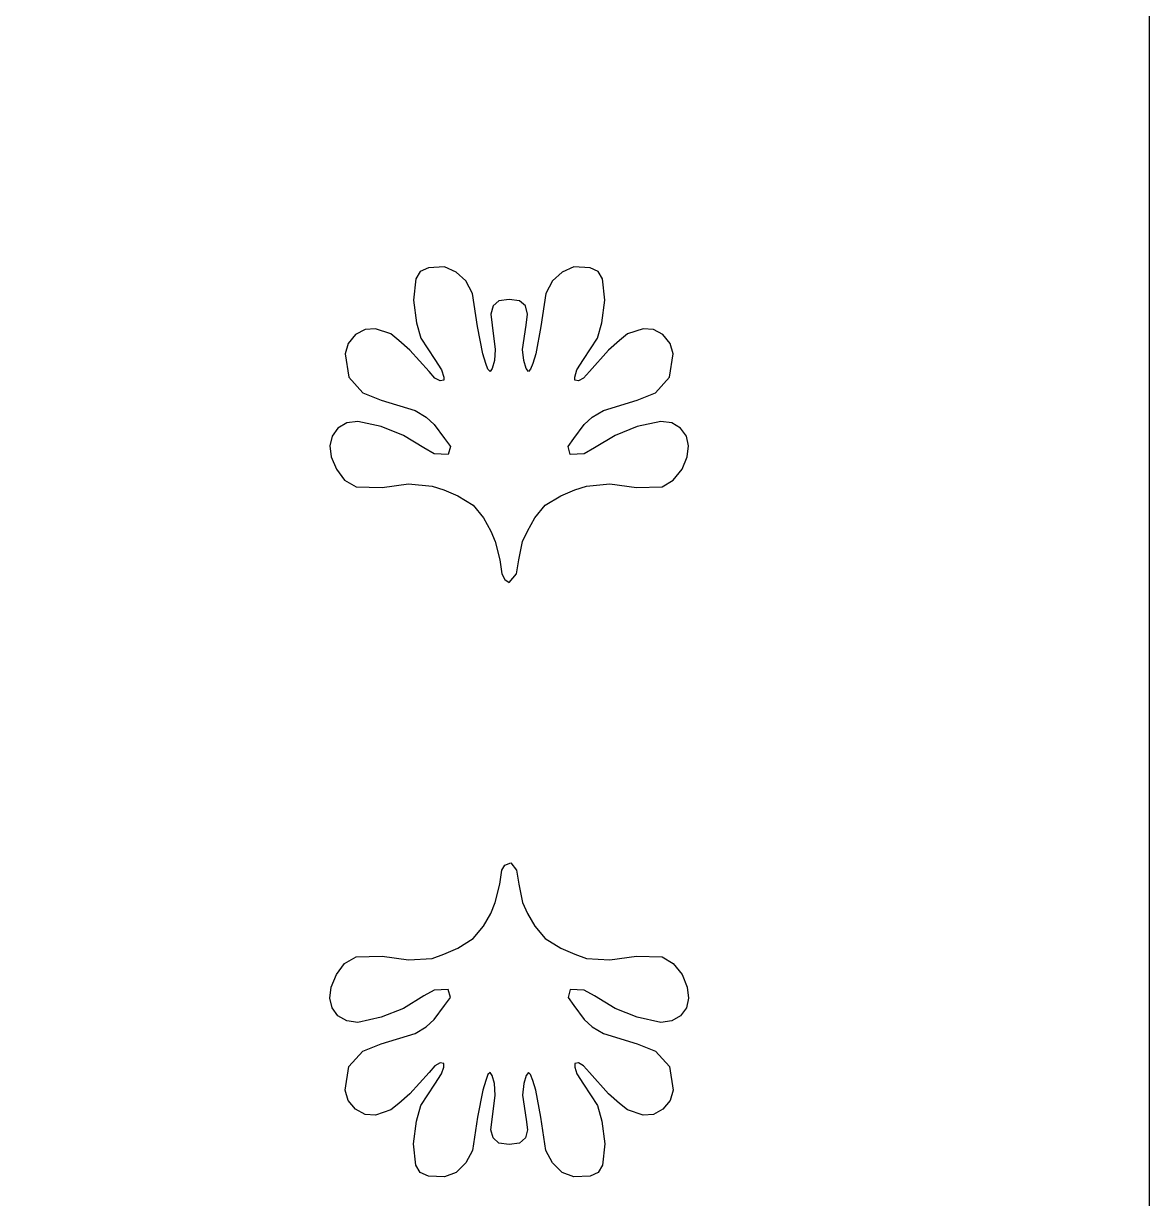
# Model space of a CAD drawing. Header units: centimetres. Extents: x -20.1 to -13.7, y -3.2 to 9.
# Drawn here: x -16.87 to -13.684, y -0.429 to 2.895 of the extents above; entities that cross this region are included whole.
import ezdxf

# ---------------------------------------------------------------- set-up
doc = ezdxf.new("R2010")
doc.units = ezdxf.units.CM
doc.header["$MEASUREMENT"] = 0
doc.layers.add('layer 1', color=7, linetype='Continuous')

msp = doc.modelspace()

# ---------------------------------------------------------------- linework, layer by layer
at = {"layer": 'layer 1', "color": 250}
for points, knots in [([(-20.05563, -3.2112), (-20.05563, -3.2112), (-20.05563, 9.00077), (-20.05563, 9.00077), (-20.05563, 9.00077), (-20.05563, 9.00077), (-13.68419, 9.00077), (-13.68419, 9.00077), (-13.68419, 9.00077), (-13.68419, 9.00077), (-13.68419, -3.2112), (-13.68419, -3.2112), (-13.68419, -3.2112), (-13.68419, -3.2112), (-20.05563, -3.2112), (-20.05563, -3.2112)], [0, 0, 0, 0, 0.2, 0.2, 0.2, 0.2, 0.4, 0.4, 0.4, 0.4, 0.6, 0.6, 0.6, 0.6, 1, 1, 1, 1]), ([(-15.24601, 2.00426), (-15.24601, 2.00426), (-15.28555, 1.94391), (-15.28555, 1.94391), (-15.28555, 1.94391), (-15.28555, 1.94391), (-15.30426, 1.91479), (-15.30426, 1.91479), (-15.30426, 1.91479), (-15.30426, 1.91479), (-15.3105, 1.89399), (-15.3105, 1.89399), (-15.3105, 1.89399), (-15.3105, 1.89399), (-15.3105, 1.88566), (-15.3105, 1.88566), (-15.3105, 1.88566), (-15.3105, 1.88566), (-15.30011, 1.88357), (-15.30011, 1.88357), (-15.30011, 1.88357), (-15.30011, 1.88357), (-15.28555, 1.89189), (-15.28555, 1.89189), (-15.28555, 1.89189), (-15.28555, 1.89189), (-15.26889, 1.91061), (-15.26889, 1.91061), (-15.26889, 1.91061), (-15.26889, 1.91061), (-15.21482, 1.97096), (-15.21482, 1.97096), (-15.21482, 1.97096), (-15.21482, 1.97096), (-15.1836, 1.99799), (-15.1836, 1.99799), (-15.1836, 1.99799), (-15.1836, 1.99799), (-15.16071, 2.01674), (-15.16071, 2.01674), (-15.16071, 2.01674), (-15.16071, 2.01674), (-15.11705, 2.0313), (-15.11705, 2.0313), (-15.11705, 2.0313), (-15.11705, 2.0313), (-15.08792, 2.02921), (-15.08792, 2.02921), (-15.08792, 2.02921), (-15.08792, 2.02921), (-15.06085, 2.01464), (-15.06085, 2.01464), (-15.06085, 2.01464), (-15.06085, 2.01464), (-15.04005, 1.9897), (-15.04005, 1.9897), (-15.04005, 1.9897), (-15.04005, 1.9897), (-15.03172, 1.96054), (-15.03172, 1.96054), (-15.03172, 1.96054), (-15.03172, 1.96054), (-15.04214, 1.89399), (-15.04214, 1.89399), (-15.04214, 1.89399), (-15.04214, 1.89399), (-15.08165, 1.85029), (-15.08165, 1.85029), (-15.08165, 1.85029), (-15.08165, 1.85029), (-15.13367, 1.82946), (-15.13367, 1.82946), (-15.13367, 1.82946), (-15.13367, 1.82946), (-15.22938, 1.80033), (-15.22938, 1.80033), (-15.22938, 1.80033), (-15.22938, 1.80033), (-15.26057, 1.78162), (-15.26057, 1.78162), (-15.26057, 1.78162), (-15.26057, 1.78162), (-15.28346, 1.76082), (-15.28346, 1.76082), (-15.28346, 1.76082), (-15.28346, 1.76082), (-15.31259, 1.72127), (-15.31259, 1.72127), (-15.31259, 1.72127), (-15.31259, 1.72127), (-15.32924, 1.69838), (-15.32924, 1.69838), (-15.32924, 1.69838), (-15.32924, 1.69838), (-15.32301, 1.67549), (-15.32301, 1.67549), (-15.32301, 1.67549), (-15.32301, 1.67549), (-15.28346, 1.67758), (-15.28346, 1.67758), (-15.28346, 1.67758), (-15.28346, 1.67758), (-15.25433, 1.69424), (-15.25433, 1.69424), (-15.25433, 1.69424), (-15.25433, 1.69424), (-15.19607, 1.7296), (-15.19607, 1.7296), (-15.19607, 1.7296), (-15.19607, 1.7296), (-15.13367, 1.75458), (-15.13367, 1.75458), (-15.13367, 1.75458), (-15.13367, 1.75458), (-15.06711, 1.76914), (-15.06711, 1.76914), (-15.06711, 1.76914), (-15.06711, 1.76914), (-15.0359, 1.76497), (-15.0359, 1.76497), (-15.0359, 1.76497), (-15.0359, 1.76497), (-15.01092, 1.7504), (-15.01092, 1.7504), (-15.01092, 1.7504), (-15.01092, 1.7504), (-14.9943, 1.72751), (-14.9943, 1.72751), (-14.9943, 1.72751), (-14.9943, 1.72751), (-14.98806, 1.70047), (-14.98806, 1.70047), (-14.98806, 1.70047), (-14.98806, 1.70047), (-14.99221, 1.66925), (-14.99221, 1.66925), (-14.99221, 1.66925), (-14.99221, 1.66925), (-15.00677, 1.63389), (-15.00677, 1.63389), (-15.00677, 1.63389), (-15.00677, 1.63389), (-15.03172, 1.60267), (-15.03172, 1.60267), (-15.03172, 1.60267), (-15.03172, 1.60267), (-15.06294, 1.58396), (-15.06294, 1.58396), (-15.06294, 1.58396), (-15.06294, 1.58396), (-15.13576, 1.58187), (-15.13576, 1.58187), (-15.13576, 1.58187), (-15.13576, 1.58187), (-15.21064, 1.59228), (-15.21064, 1.59228), (-15.21064, 1.59228), (-15.21064, 1.59228), (-15.27722, 1.58602), (-15.27722, 1.58602), (-15.27722, 1.58602), (-15.27722, 1.58602), (-15.3105, 1.57563), (-15.3105, 1.57563), (-15.3105, 1.57563), (-15.3105, 1.57563), (-15.35004, 1.55897), (-15.35004, 1.55897), (-15.35004, 1.55897), (-15.35004, 1.55897), (-15.39374, 1.53194), (-15.39374, 1.53194), (-15.39374, 1.53194), (-15.39374, 1.53194), (-15.42287, 1.49657), (-15.42287, 1.49657), (-15.42287, 1.49657), (-15.42287, 1.49657), (-15.44367, 1.45911), (-15.44367, 1.45911), (-15.44367, 1.45911), (-15.44367, 1.45911), (-15.45823, 1.42999), (-15.45823, 1.42999), (-15.45823, 1.42999), (-15.45823, 1.42999), (-15.46862, 1.37797), (-15.46862, 1.37797), (-15.46862, 1.37797), (-15.46862, 1.37797), (-15.47485, 1.33842), (-15.47485, 1.33842), (-15.47485, 1.33842), (-15.47485, 1.33842), (-15.49566, 1.31347), (-15.49566, 1.31347), (-15.49566, 1.31347), (-15.49566, 1.31347), (-15.50816, 1.32177), (-15.50816, 1.32177), (-15.50816, 1.32177), (-15.50816, 1.32177), (-15.51646, 1.33842), (-15.51646, 1.33842), (-15.51646, 1.33842), (-15.51646, 1.33842), (-15.5227, 1.37797), (-15.5227, 1.37797), (-15.5227, 1.37797), (-15.5227, 1.37797), (-15.5352, 1.42999), (-15.5352, 1.42999), (-15.5352, 1.42999), (-15.5352, 1.42999), (-15.54768, 1.45911), (-15.54768, 1.45911), (-15.54768, 1.45911), (-15.54768, 1.45911), (-15.56848, 1.49657), (-15.56848, 1.49657), (-15.56848, 1.49657), (-15.56848, 1.49657), (-15.5976, 1.53194), (-15.5976, 1.53194), (-15.5976, 1.53194), (-15.5976, 1.53194), (-15.6413, 1.55897), (-15.6413, 1.55897), (-15.6413, 1.55897), (-15.6413, 1.55897), (-15.68081, 1.57563), (-15.68081, 1.57563), (-15.68081, 1.57563), (-15.68081, 1.57563), (-15.71412, 1.58602), (-15.71412, 1.58602), (-15.71412, 1.58602), (-15.71412, 1.58602), (-15.78068, 1.59228), (-15.78068, 1.59228), (-15.78068, 1.59228), (-15.78068, 1.59228), (-15.85559, 1.58187), (-15.85559, 1.58187), (-15.85559, 1.58187), (-15.85559, 1.58187), (-15.92837, 1.58396), (-15.92837, 1.58396), (-15.92837, 1.58396), (-15.92837, 1.58396), (-15.96168, 1.60267), (-15.96168, 1.60267), (-15.96168, 1.60267), (-15.96168, 1.60267), (-15.98457, 1.63389), (-15.98457, 1.63389), (-15.98457, 1.63389), (-15.98457, 1.63389), (-15.99911, 1.66925), (-15.99911, 1.66925), (-15.99911, 1.66925), (-15.99911, 1.66925), (-16.00329, 1.70047), (-16.00329, 1.70047), (-16.00329, 1.70047), (-16.00329, 1.70047), (-15.99705, 1.72751), (-15.99705, 1.72751), (-15.99705, 1.72751), (-15.99705, 1.72751), (-15.9804, 1.7504), (-15.9804, 1.7504), (-15.9804, 1.7504), (-15.9804, 1.7504), (-15.95545, 1.76497), (-15.95545, 1.76497), (-15.95545, 1.76497), (-15.95545, 1.76497), (-15.92423, 1.76914), (-15.92423, 1.76914), (-15.92423, 1.76914), (-15.92423, 1.76914), (-15.85765, 1.75458), (-15.85765, 1.75458), (-15.85765, 1.75458), (-15.85765, 1.75458), (-15.79524, 1.7296), (-15.79524, 1.7296), (-15.79524, 1.7296), (-15.79524, 1.7296), (-15.73698, 1.69424), (-15.73698, 1.69424), (-15.73698, 1.69424), (-15.73698, 1.69424), (-15.70785, 1.67758), (-15.70785, 1.67758), (-15.70785, 1.67758), (-15.70785, 1.67758), (-15.66834, 1.67549), (-15.66834, 1.67549), (-15.66834, 1.67549), (-15.66834, 1.67549), (-15.6621, 1.69838), (-15.6621, 1.69838), (-15.6621, 1.69838), (-15.6621, 1.69838), (-15.67876, 1.72127), (-15.67876, 1.72127), (-15.67876, 1.72127), (-15.67876, 1.72127), (-15.70785, 1.76082), (-15.70785, 1.76082), (-15.70785, 1.76082), (-15.70785, 1.76082), (-15.73074, 1.78162), (-15.73074, 1.78162), (-15.73074, 1.78162), (-15.73074, 1.78162), (-15.76196, 1.80033), (-15.76196, 1.80033), (-15.76196, 1.80033), (-15.76196, 1.80033), (-15.85765, 1.82946), (-15.85765, 1.82946), (-15.85765, 1.82946), (-15.85765, 1.82946), (-15.90967, 1.85029), (-15.90967, 1.85029), (-15.90967, 1.85029), (-15.90967, 1.85029), (-15.94921, 1.89399), (-15.94921, 1.89399), (-15.94921, 1.89399), (-15.94921, 1.89399), (-15.95959, 1.96054), (-15.95959, 1.96054), (-15.95959, 1.96054), (-15.95959, 1.96054), (-15.95127, 1.9897), (-15.95127, 1.9897), (-15.95127, 1.9897), (-15.95127, 1.9897), (-15.93046, 2.01464), (-15.93046, 2.01464), (-15.93046, 2.01464), (-15.93046, 2.01464), (-15.90343, 2.02921), (-15.90343, 2.02921), (-15.90343, 2.02921), (-15.90343, 2.02921), (-15.8743, 2.0313), (-15.8743, 2.0313), (-15.8743, 2.0313), (-15.8743, 2.0313), (-15.8306, 2.01674), (-15.8306, 2.01674), (-15.8306, 2.01674), (-15.8306, 2.01674), (-15.80771, 1.99799), (-15.80771, 1.99799), (-15.80771, 1.99799), (-15.80771, 1.99799), (-15.77653, 1.97096), (-15.77653, 1.97096), (-15.77653, 1.97096), (-15.77653, 1.97096), (-15.72242, 1.91061), (-15.72242, 1.91061), (-15.72242, 1.91061), (-15.72242, 1.91061), (-15.70579, 1.89189), (-15.70579, 1.89189), (-15.70579, 1.89189), (-15.70579, 1.89189), (-15.69123, 1.88357), (-15.69123, 1.88357), (-15.69123, 1.88357), (-15.69123, 1.88357), (-15.68081, 1.88566), (-15.68081, 1.88566), (-15.68081, 1.88566), (-15.68081, 1.88566), (-15.68081, 1.89399), (-15.68081, 1.89399), (-15.68081, 1.89399), (-15.68081, 1.89399), (-15.68705, 1.91479), (-15.68705, 1.91479), (-15.68705, 1.91479), (-15.68705, 1.91479), (-15.70579, 1.94391), (-15.70579, 1.94391), (-15.70579, 1.94391), (-15.70579, 1.94391), (-15.74531, 2.00426), (-15.74531, 2.00426), (-15.74531, 2.00426), (-15.74531, 2.00426), (-15.75778, 2.04796), (-15.75778, 2.04796), (-15.75778, 2.04796), (-15.75778, 2.04796), (-15.76611, 2.11245), (-15.76611, 2.11245), (-15.76611, 2.11245), (-15.76611, 2.11245), (-15.75987, 2.1728), (-15.75987, 2.1728), (-15.75987, 2.1728), (-15.75987, 2.1728), (-15.7474, 2.1936), (-15.7474, 2.1936), (-15.7474, 2.1936), (-15.7474, 2.1936), (-15.72451, 2.20398), (-15.72451, 2.20398), (-15.72451, 2.20398), (-15.72451, 2.20398), (-15.67876, 2.20607), (-15.67876, 2.20607), (-15.67876, 2.20607), (-15.67876, 2.20607), (-15.64545, 2.1915), (-15.64545, 2.1915), (-15.64545, 2.1915), (-15.64545, 2.1915), (-15.61841, 2.16653), (-15.61841, 2.16653), (-15.61841, 2.16653), (-15.61841, 2.16653), (-15.5997, 2.13116), (-15.5997, 2.13116), (-15.5997, 2.13116), (-15.5997, 2.13116), (-15.58513, 2.03754), (-15.58513, 2.03754), (-15.58513, 2.03754), (-15.58513, 2.03754), (-15.57057, 1.96054), (-15.57057, 1.96054), (-15.57057, 1.96054), (-15.57057, 1.96054), (-15.56224, 1.9335), (-15.56224, 1.9335), (-15.56224, 1.9335), (-15.56224, 1.9335), (-15.55601, 1.91685), (-15.55601, 1.91685), (-15.55601, 1.91685), (-15.55601, 1.91685), (-15.54977, 1.91061), (-15.54977, 1.91061), (-15.54977, 1.91061), (-15.54977, 1.91061), (-15.54353, 1.91894), (-15.54353, 1.91894), (-15.54353, 1.91894), (-15.54353, 1.91894), (-15.53726, 1.94183), (-15.53726, 1.94183), (-15.53726, 1.94183), (-15.53726, 1.94183), (-15.5352, 1.97305), (-15.5352, 1.97305), (-15.5352, 1.97305), (-15.5352, 1.97305), (-15.54353, 2.04169), (-15.54353, 2.04169), (-15.54353, 2.04169), (-15.54353, 2.04169), (-15.54768, 2.07291), (-15.54768, 2.07291), (-15.54768, 2.07291), (-15.54768, 2.07291), (-15.54144, 2.0958), (-15.54144, 2.0958), (-15.54144, 2.0958), (-15.54144, 2.0958), (-15.52479, 2.11036), (-15.52479, 2.11036), (-15.52479, 2.11036), (-15.52479, 2.11036), (-15.49566, 2.11454), (-15.49566, 2.11454), (-15.49566, 2.11454), (-15.49566, 2.11454), (-15.46653, 2.11036), (-15.46653, 2.11036), (-15.46653, 2.11036), (-15.46653, 2.11036), (-15.44991, 2.0958), (-15.44991, 2.0958), (-15.44991, 2.0958), (-15.44991, 2.0958), (-15.44367, 2.07291), (-15.44367, 2.07291), (-15.44367, 2.07291), (-15.44367, 2.07291), (-15.44782, 2.04169), (-15.44782, 2.04169), (-15.44782, 2.04169), (-15.44782, 2.04169), (-15.45823, 1.97305), (-15.45823, 1.97305), (-15.45823, 1.97305), (-15.45823, 1.97305), (-15.45405, 1.94183), (-15.45405, 1.94183), (-15.45405, 1.94183), (-15.45405, 1.94183), (-15.44782, 1.91894), (-15.44782, 1.91894), (-15.44782, 1.91894), (-15.44782, 1.91894), (-15.44158, 1.91061), (-15.44158, 1.91061), (-15.44158, 1.91061), (-15.44158, 1.91061), (-15.43534, 1.91685), (-15.43534, 1.91685), (-15.43534, 1.91685), (-15.43534, 1.91685), (-15.4291, 1.9335), (-15.4291, 1.9335), (-15.4291, 1.9335), (-15.4291, 1.9335), (-15.42077, 1.96054), (-15.42077, 1.96054), (-15.42077, 1.96054), (-15.42077, 1.96054), (-15.40621, 2.03754), (-15.40621, 2.03754), (-15.40621, 2.03754), (-15.40621, 2.03754), (-15.39165, 2.13116), (-15.39165, 2.13116), (-15.39165, 2.13116), (-15.39165, 2.13116), (-15.37294, 2.16653), (-15.37294, 2.16653), (-15.37294, 2.16653), (-15.37294, 2.16653), (-15.34587, 2.1915), (-15.34587, 2.1915), (-15.34587, 2.1915), (-15.34587, 2.1915), (-15.31259, 2.20607), (-15.31259, 2.20607), (-15.31259, 2.20607), (-15.31259, 2.20607), (-15.2668, 2.20398), (-15.2668, 2.20398), (-15.2668, 2.20398), (-15.2668, 2.20398), (-15.24394, 2.1936), (-15.24394, 2.1936), (-15.24394, 2.1936), (-15.24394, 2.1936), (-15.23144, 2.1728), (-15.23144, 2.1728), (-15.23144, 2.1728), (-15.23144, 2.1728), (-15.22521, 2.11245), (-15.22521, 2.11245), (-15.22521, 2.11245), (-15.22521, 2.11245), (-15.23353, 2.04796), (-15.23353, 2.04796), (-15.23353, 2.04796), (-15.23353, 2.04796), (-15.24601, 2.00426), (-15.24601, 2.00426)], [0, 0, 0, 0, 0.0069444, 0.0069444, 0.0069444, 0.0069444, 0.0138889, 0.0138889, 0.0138889, 0.0138889, 0.0208333, 0.0208333, 0.0208333, 0.0208333, 0.0277778, 0.0277778, 0.0277778, 0.0277778, 0.0347222, 0.0347222, 0.0347222, 0.0347222, 0.0416667, 0.0416667, 0.0416667, 0.0416667, 0.0486111, 0.0486111, 0.0486111, 0.0486111, 0.0555556, 0.0555556, 0.0555556, 0.0555556, 0.0625, 0.0625, 0.0625, 0.0625, 0.0694444, 0.0694444, 0.0694444, 0.0694444, 0.0763889, 0.0763889, 0.0763889, 0.0763889, 0.0833333, 0.0833333, 0.0833333, 0.0833333, 0.0902778, 0.0902778, 0.0902778, 0.0902778, 0.0972222, 0.0972222, 0.0972222, 0.0972222, 0.1041667, 0.1041667, 0.1041667, 0.1041667, 0.1111111, 0.1111111, 0.1111111, 0.1111111, 0.1180556, 0.1180556, 0.1180556, 0.1180556, 0.125, 0.125, 0.125, 0.125, 0.1319444, 0.1319444, 0.1319444, 0.1319444, 0.1388889, 0.1388889, 0.1388889, 0.1388889, 0.1458333, 0.1458333, 0.1458333, 0.1458333, 0.1527778, 0.1527778, 0.1527778, 0.1527778, 0.1597222, 0.1597222, 0.1597222, 0.1597222, 0.1666667, 0.1666667, 0.1666667, 0.1666667, 0.1736111, 0.1736111, 0.1736111, 0.1736111, 0.1805556, 0.1805556, 0.1805556, 0.1805556, 0.1875, 0.1875, 0.1875, 0.1875, 0.1944444, 0.1944444, 0.1944444, 0.1944444, 0.2013889, 0.2013889, 0.2013889, 0.2013889, 0.2083333, 0.2083333, 0.2083333, 0.2083333, 0.2152778, 0.2152778, 0.2152778, 0.2152778, 0.2222222, 0.2222222, 0.2222222, 0.2222222, 0.2291667, 0.2291667, 0.2291667, 0.2291667, 0.2361111, 0.2361111, 0.2361111, 0.2361111, 0.2430556, 0.2430556, 0.2430556, 0.2430556, 0.25, 0.25, 0.25, 0.25, 0.2569444, 0.2569444, 0.2569444, 0.2569444, 0.2638889, 0.2638889, 0.2638889, 0.2638889, 0.2708333, 0.2708333, 0.2708333, 0.2708333, 0.2777778, 0.2777778, 0.2777778, 0.2777778, 0.2847222, 0.2847222, 0.2847222, 0.2847222, 0.2916667, 0.2916667, 0.2916667, 0.2916667, 0.2986111, 0.2986111, 0.2986111, 0.2986111, 0.3055556, 0.3055556, 0.3055556, 0.3055556, 0.3125, 0.3125, 0.3125, 0.3125, 0.3194444, 0.3194444, 0.3194444, 0.3194444, 0.3263889, 0.3263889, 0.3263889, 0.3263889, 0.3333333, 0.3333333, 0.3333333, 0.3333333, 0.3402778, 0.3402778, 0.3402778, 0.3402778, 0.3472222, 0.3472222, 0.3472222, 0.3472222, 0.3541667, 0.3541667, 0.3541667, 0.3541667, 0.3611111, 0.3611111, 0.3611111, 0.3611111, 0.3680556, 0.3680556, 0.3680556, 0.3680556, 0.375, 0.375, 0.375, 0.375, 0.3819444, 0.3819444, 0.3819444, 0.3819444, 0.3888889, 0.3888889, 0.3888889, 0.3888889, 0.3958333, 0.3958333, 0.3958333, 0.3958333, 0.4027778, 0.4027778, 0.4027778, 0.4027778, 0.4097222, 0.4097222, 0.4097222, 0.4097222, 0.4166667, 0.4166667, 0.4166667, 0.4166667, 0.4236111, 0.4236111, 0.4236111, 0.4236111, 0.4305556, 0.4305556, 0.4305556, 0.4305556, 0.4375, 0.4375, 0.4375, 0.4375, 0.4444444, 0.4444444, 0.4444444, 0.4444444, 0.4513889, 0.4513889, 0.4513889, 0.4513889, 0.4583333, 0.4583333, 0.4583333, 0.4583333, 0.4652778, 0.4652778, 0.4652778, 0.4652778, 0.4722222, 0.4722222, 0.4722222, 0.4722222, 0.4791667, 0.4791667, 0.4791667, 0.4791667, 0.4861111, 0.4861111, 0.4861111, 0.4861111, 0.4930556, 0.4930556, 0.4930556, 0.4930556, 0.5, 0.5, 0.5, 0.5, 0.5069444, 0.5069444, 0.5069444, 0.5069444, 0.5138889, 0.5138889, 0.5138889, 0.5138889, 0.5208333, 0.5208333, 0.5208333, 0.5208333, 0.5277778, 0.5277778, 0.5277778, 0.5277778, 0.5347222, 0.5347222, 0.5347222, 0.5347222, 0.5416667, 0.5416667, 0.5416667, 0.5416667, 0.5486111, 0.5486111, 0.5486111, 0.5486111, 0.5555556, 0.5555556, 0.5555556, 0.5555556, 0.5625, 0.5625, 0.5625, 0.5625, 0.5694444, 0.5694444, 0.5694444, 0.5694444, 0.5763889, 0.5763889, 0.5763889, 0.5763889, 0.5833333, 0.5833333, 0.5833333, 0.5833333, 0.5902778, 0.5902778, 0.5902778, 0.5902778, 0.5972222, 0.5972222, 0.5972222, 0.5972222, 0.6041667, 0.6041667, 0.6041667, 0.6041667, 0.6111111, 0.6111111, 0.6111111, 0.6111111, 0.6180556, 0.6180556, 0.6180556, 0.6180556, 0.625, 0.625, 0.625, 0.625, 0.6319444, 0.6319444, 0.6319444, 0.6319444, 0.6388889, 0.6388889, 0.6388889, 0.6388889, 0.6458333, 0.6458333, 0.6458333, 0.6458333, 0.6527778, 0.6527778, 0.6527778, 0.6527778, 0.6597222, 0.6597222, 0.6597222, 0.6597222, 0.6666667, 0.6666667, 0.6666667, 0.6666667, 0.6736111, 0.6736111, 0.6736111, 0.6736111, 0.6805556, 0.6805556, 0.6805556, 0.6805556, 0.6875, 0.6875, 0.6875, 0.6875, 0.6944444, 0.6944444, 0.6944444, 0.6944444, 0.7013889, 0.7013889, 0.7013889, 0.7013889, 0.7083333, 0.7083333, 0.7083333, 0.7083333, 0.7152778, 0.7152778, 0.7152778, 0.7152778, 0.7222222, 0.7222222, 0.7222222, 0.7222222, 0.7291667, 0.7291667, 0.7291667, 0.7291667, 0.7361111, 0.7361111, 0.7361111, 0.7361111, 0.7430556, 0.7430556, 0.7430556, 0.7430556, 0.75, 0.75, 0.75, 0.75, 0.7569444, 0.7569444, 0.7569444, 0.7569444, 0.7638889, 0.7638889, 0.7638889, 0.7638889, 0.7708333, 0.7708333, 0.7708333, 0.7708333, 0.7777778, 0.7777778, 0.7777778, 0.7777778, 0.7847222, 0.7847222, 0.7847222, 0.7847222, 0.7916667, 0.7916667, 0.7916667, 0.7916667, 0.7986111, 0.7986111, 0.7986111, 0.7986111, 0.8055556, 0.8055556, 0.8055556, 0.8055556, 0.8125, 0.8125, 0.8125, 0.8125, 0.8194444, 0.8194444, 0.8194444, 0.8194444, 0.8263889, 0.8263889, 0.8263889, 0.8263889, 0.8333333, 0.8333333, 0.8333333, 0.8333333, 0.8402778, 0.8402778, 0.8402778, 0.8402778, 0.8472222, 0.8472222, 0.8472222, 0.8472222, 0.8541667, 0.8541667, 0.8541667, 0.8541667, 0.8611111, 0.8611111, 0.8611111, 0.8611111, 0.8680556, 0.8680556, 0.8680556, 0.8680556, 0.875, 0.875, 0.875, 0.875, 0.8819444, 0.8819444, 0.8819444, 0.8819444, 0.8888889, 0.8888889, 0.8888889, 0.8888889, 0.8958333, 0.8958333, 0.8958333, 0.8958333, 0.9027778, 0.9027778, 0.9027778, 0.9027778, 0.9097222, 0.9097222, 0.9097222, 0.9097222, 0.9166667, 0.9166667, 0.9166667, 0.9166667, 0.9236111, 0.9236111, 0.9236111, 0.9236111, 0.9305556, 0.9305556, 0.9305556, 0.9305556, 0.9375, 0.9375, 0.9375, 0.9375, 0.9444444, 0.9444444, 0.9444444, 0.9444444, 0.9513889, 0.9513889, 0.9513889, 0.9513889, 0.9583333, 0.9583333, 0.9583333, 0.9583333, 0.9652778, 0.9652778, 0.9652778, 0.9652778, 0.9722222, 0.9722222, 0.9722222, 0.9722222, 0.9791667, 0.9791667, 0.9791667, 0.9791667, 0.9861111, 0.9861111, 0.9861111, 0.9861111, 1, 1, 1, 1]), ([(-15.35004, 0.27934), (-15.35004, 0.27934), (-15.39374, 0.30642), (-15.39374, 0.30642), (-15.39374, 0.30642), (-15.39374, 0.30642), (-15.42287, 0.34178), (-15.42287, 0.34178), (-15.42287, 0.34178), (-15.42287, 0.34178), (-15.44367, 0.37715), (-15.44367, 0.37715), (-15.44367, 0.37715), (-15.44367, 0.37715), (-15.45823, 0.40837), (-15.45823, 0.40837), (-15.45823, 0.40837), (-15.45823, 0.40837), (-15.46862, 0.46039), (-15.46862, 0.46039), (-15.46862, 0.46039), (-15.46862, 0.46039), (-15.47485, 0.4999), (-15.47485, 0.4999), (-15.47485, 0.4999), (-15.47485, 0.4999), (-15.49151, 0.5207), (-15.49151, 0.5207), (-15.49151, 0.5207), (-15.49151, 0.5207), (-15.50816, 0.51447), (-15.50816, 0.51447), (-15.50816, 0.51447), (-15.50816, 0.51447), (-15.51646, 0.4999), (-15.51646, 0.4999), (-15.51646, 0.4999), (-15.51646, 0.4999), (-15.5227, 0.46039), (-15.5227, 0.46039), (-15.5227, 0.46039), (-15.5227, 0.46039), (-15.5352, 0.40837), (-15.5352, 0.40837), (-15.5352, 0.40837), (-15.5352, 0.40837), (-15.54768, 0.37715), (-15.54768, 0.37715), (-15.54768, 0.37715), (-15.54768, 0.37715), (-15.56848, 0.34178), (-15.56848, 0.34178), (-15.56848, 0.34178), (-15.56848, 0.34178), (-15.5976, 0.30642), (-15.5976, 0.30642), (-15.5976, 0.30642), (-15.5976, 0.30642), (-15.6413, 0.27934), (-15.6413, 0.27934), (-15.6413, 0.27934), (-15.6413, 0.27934), (-15.68081, 0.26272), (-15.68081, 0.26272), (-15.68081, 0.26272), (-15.68081, 0.26272), (-15.71412, 0.25022), (-15.71412, 0.25022), (-15.71412, 0.25022), (-15.71412, 0.25022), (-15.78068, 0.24607), (-15.78068, 0.24607), (-15.78068, 0.24607), (-15.78068, 0.24607), (-15.85559, 0.25646), (-15.85559, 0.25646), (-15.85559, 0.25646), (-15.85559, 0.25646), (-15.92837, 0.2544), (-15.92837, 0.2544), (-15.92837, 0.2544), (-15.92837, 0.2544), (-15.96168, 0.23566), (-15.96168, 0.23566), (-15.96168, 0.23566), (-15.96168, 0.23566), (-15.98457, 0.20447), (-15.98457, 0.20447), (-15.98457, 0.20447), (-15.98457, 0.20447), (-15.99911, 0.16907), (-15.99911, 0.16907), (-15.99911, 0.16907), (-15.99911, 0.16907), (-16.00329, 0.13789), (-16.00329, 0.13789), (-16.00329, 0.13789), (-16.00329, 0.13789), (-15.99705, 0.11081), (-15.99705, 0.11081), (-15.99705, 0.11081), (-15.99705, 0.11081), (-15.9804, 0.08792), (-15.9804, 0.08792), (-15.9804, 0.08792), (-15.9804, 0.08792), (-15.95545, 0.07336), (-15.95545, 0.07336), (-15.95545, 0.07336), (-15.95545, 0.07336), (-15.92423, 0.06921), (-15.92423, 0.06921), (-15.92423, 0.06921), (-15.92423, 0.06921), (-15.85765, 0.08378), (-15.85765, 0.08378), (-15.85765, 0.08378), (-15.85765, 0.08378), (-15.79524, 0.10875), (-15.79524, 0.10875), (-15.79524, 0.10875), (-15.79524, 0.10875), (-15.73698, 0.14412), (-15.73698, 0.14412), (-15.73698, 0.14412), (-15.73698, 0.14412), (-15.70785, 0.16074), (-15.70785, 0.16074), (-15.70785, 0.16074), (-15.70785, 0.16074), (-15.66834, 0.16283), (-15.66834, 0.16283), (-15.66834, 0.16283), (-15.66834, 0.16283), (-15.6621, 0.13994), (-15.6621, 0.13994), (-15.6621, 0.13994), (-15.6621, 0.13994), (-15.67876, 0.11705), (-15.67876, 0.11705), (-15.67876, 0.11705), (-15.67876, 0.11705), (-15.70785, 0.07754), (-15.70785, 0.07754), (-15.70785, 0.07754), (-15.70785, 0.07754), (-15.73074, 0.05673), (-15.73074, 0.05673), (-15.73074, 0.05673), (-15.73074, 0.05673), (-15.76196, 0.03799), (-15.76196, 0.03799), (-15.76196, 0.03799), (-15.76196, 0.03799), (-15.85765, 0.00886), (-15.85765, 0.00886), (-15.85765, 0.00886), (-15.85765, 0.00886), (-15.90967, -0.01194), (-15.90967, -0.01194), (-15.90967, -0.01194), (-15.90967, -0.01194), (-15.94921, -0.05563), (-15.94921, -0.05563), (-15.94921, -0.05563), (-15.94921, -0.05563), (-15.95959, -0.12222), (-15.95959, -0.12222), (-15.95959, -0.12222), (-15.95959, -0.12222), (-15.95127, -0.15134), (-15.95127, -0.15134), (-15.95127, -0.15134), (-15.95127, -0.15134), (-15.93046, -0.17633), (-15.93046, -0.17633), (-15.93046, -0.17633), (-15.93046, -0.17633), (-15.90343, -0.19089), (-15.90343, -0.19089), (-15.90343, -0.19089), (-15.90343, -0.19089), (-15.8743, -0.19295), (-15.8743, -0.19295), (-15.8743, -0.19295), (-15.8743, -0.19295), (-15.8306, -0.17838), (-15.8306, -0.17838), (-15.8306, -0.17838), (-15.8306, -0.17838), (-15.80771, -0.15967), (-15.80771, -0.15967), (-15.80771, -0.15967), (-15.80771, -0.15967), (-15.77653, -0.13263), (-15.77653, -0.13263), (-15.77653, -0.13263), (-15.77653, -0.13263), (-15.72242, -0.07228), (-15.72242, -0.07228), (-15.72242, -0.07228), (-15.72242, -0.07228), (-15.70579, -0.05354), (-15.70579, -0.05354), (-15.70579, -0.05354), (-15.70579, -0.05354), (-15.69123, -0.04522), (-15.69123, -0.04522), (-15.69123, -0.04522), (-15.69123, -0.04522), (-15.68081, -0.0473), (-15.68081, -0.0473), (-15.68081, -0.0473), (-15.68081, -0.0473), (-15.68081, -0.05772), (-15.68081, -0.05772), (-15.68081, -0.05772), (-15.68081, -0.05772), (-15.68705, -0.07643), (-15.68705, -0.07643), (-15.68705, -0.07643), (-15.68705, -0.07643), (-15.70579, -0.10556), (-15.70579, -0.10556), (-15.70579, -0.10556), (-15.70579, -0.10556), (-15.74531, -0.16591), (-15.74531, -0.16591), (-15.74531, -0.16591), (-15.74531, -0.16591), (-15.75778, -0.2096), (-15.75778, -0.2096), (-15.75778, -0.2096), (-15.75778, -0.2096), (-15.76611, -0.2741), (-15.76611, -0.2741), (-15.76611, -0.2741), (-15.76611, -0.2741), (-15.75987, -0.33444), (-15.75987, -0.33444), (-15.75987, -0.33444), (-15.75987, -0.33444), (-15.7474, -0.35524), (-15.7474, -0.35524), (-15.7474, -0.35524), (-15.7474, -0.35524), (-15.72451, -0.36566), (-15.72451, -0.36566), (-15.72451, -0.36566), (-15.72451, -0.36566), (-15.67876, -0.36775), (-15.67876, -0.36775), (-15.67876, -0.36775), (-15.67876, -0.36775), (-15.64545, -0.35524), (-15.64545, -0.35524), (-15.64545, -0.35524), (-15.64545, -0.35524), (-15.61841, -0.3282), (-15.61841, -0.3282), (-15.61841, -0.3282), (-15.61841, -0.3282), (-15.5997, -0.29284), (-15.5997, -0.29284), (-15.5997, -0.29284), (-15.5997, -0.29284), (-15.58513, -0.19922), (-15.58513, -0.19922), (-15.58513, -0.19922), (-15.58513, -0.19922), (-15.57057, -0.12222), (-15.57057, -0.12222), (-15.57057, -0.12222), (-15.57057, -0.12222), (-15.56224, -0.09517), (-15.56224, -0.09517), (-15.56224, -0.09517), (-15.56224, -0.09517), (-15.55601, -0.07852), (-15.55601, -0.07852), (-15.55601, -0.07852), (-15.55601, -0.07852), (-15.54977, -0.07228), (-15.54977, -0.07228), (-15.54977, -0.07228), (-15.54977, -0.07228), (-15.54353, -0.08061), (-15.54353, -0.08061), (-15.54353, -0.08061), (-15.54353, -0.08061), (-15.53726, -0.1035), (-15.53726, -0.1035), (-15.53726, -0.1035), (-15.53726, -0.1035), (-15.5352, -0.13678), (-15.5352, -0.13678), (-15.5352, -0.13678), (-15.5352, -0.13678), (-15.54353, -0.20545), (-15.54353, -0.20545), (-15.54353, -0.20545), (-15.54353, -0.20545), (-15.54768, -0.23458), (-15.54768, -0.23458), (-15.54768, -0.23458), (-15.54768, -0.23458), (-15.54144, -0.25747), (-15.54144, -0.25747), (-15.54144, -0.25747), (-15.54144, -0.25747), (-15.52479, -0.27203), (-15.52479, -0.27203), (-15.52479, -0.27203), (-15.52479, -0.27203), (-15.49566, -0.27619), (-15.49566, -0.27619), (-15.49566, -0.27619), (-15.49566, -0.27619), (-15.46653, -0.27203), (-15.46653, -0.27203), (-15.46653, -0.27203), (-15.46653, -0.27203), (-15.44991, -0.25747), (-15.44991, -0.25747), (-15.44991, -0.25747), (-15.44991, -0.25747), (-15.44367, -0.23458), (-15.44367, -0.23458), (-15.44367, -0.23458), (-15.44367, -0.23458), (-15.44782, -0.20545), (-15.44782, -0.20545), (-15.44782, -0.20545), (-15.44782, -0.20545), (-15.45823, -0.13678), (-15.45823, -0.13678), (-15.45823, -0.13678), (-15.45823, -0.13678), (-15.45405, -0.1035), (-15.45405, -0.1035), (-15.45405, -0.1035), (-15.45405, -0.1035), (-15.44782, -0.08061), (-15.44782, -0.08061), (-15.44782, -0.08061), (-15.44782, -0.08061), (-15.44158, -0.07228), (-15.44158, -0.07228), (-15.44158, -0.07228), (-15.44158, -0.07228), (-15.43534, -0.07852), (-15.43534, -0.07852), (-15.43534, -0.07852), (-15.43534, -0.07852), (-15.4291, -0.09517), (-15.4291, -0.09517), (-15.4291, -0.09517), (-15.4291, -0.09517), (-15.42077, -0.12222), (-15.42077, -0.12222), (-15.42077, -0.12222), (-15.42077, -0.12222), (-15.40621, -0.19922), (-15.40621, -0.19922), (-15.40621, -0.19922), (-15.40621, -0.19922), (-15.39165, -0.29284), (-15.39165, -0.29284), (-15.39165, -0.29284), (-15.39165, -0.29284), (-15.37294, -0.3282), (-15.37294, -0.3282), (-15.37294, -0.3282), (-15.37294, -0.3282), (-15.34587, -0.35524), (-15.34587, -0.35524), (-15.34587, -0.35524), (-15.34587, -0.35524), (-15.31259, -0.36775), (-15.31259, -0.36775), (-15.31259, -0.36775), (-15.31259, -0.36775), (-15.2668, -0.36566), (-15.2668, -0.36566), (-15.2668, -0.36566), (-15.2668, -0.36566), (-15.24394, -0.35524), (-15.24394, -0.35524), (-15.24394, -0.35524), (-15.24394, -0.35524), (-15.23144, -0.33444), (-15.23144, -0.33444), (-15.23144, -0.33444), (-15.23144, -0.33444), (-15.22521, -0.2741), (-15.22521, -0.2741), (-15.22521, -0.2741), (-15.22521, -0.2741), (-15.23353, -0.2096), (-15.23353, -0.2096), (-15.23353, -0.2096), (-15.23353, -0.2096), (-15.24601, -0.16591), (-15.24601, -0.16591), (-15.24601, -0.16591), (-15.24601, -0.16591), (-15.28555, -0.10556), (-15.28555, -0.10556), (-15.28555, -0.10556), (-15.28555, -0.10556), (-15.30426, -0.07643), (-15.30426, -0.07643), (-15.30426, -0.07643), (-15.30426, -0.07643), (-15.3105, -0.05772), (-15.3105, -0.05772), (-15.3105, -0.05772), (-15.3105, -0.05772), (-15.3105, -0.0473), (-15.3105, -0.0473), (-15.3105, -0.0473), (-15.3105, -0.0473), (-15.30011, -0.04522), (-15.30011, -0.04522), (-15.30011, -0.04522), (-15.30011, -0.04522), (-15.28555, -0.05354), (-15.28555, -0.05354), (-15.28555, -0.05354), (-15.28555, -0.05354), (-15.26889, -0.07228), (-15.26889, -0.07228), (-15.26889, -0.07228), (-15.26889, -0.07228), (-15.21482, -0.13263), (-15.21482, -0.13263), (-15.21482, -0.13263), (-15.21482, -0.13263), (-15.1836, -0.15967), (-15.1836, -0.15967), (-15.1836, -0.15967), (-15.1836, -0.15967), (-15.16071, -0.17838), (-15.16071, -0.17838), (-15.16071, -0.17838), (-15.16071, -0.17838), (-15.11705, -0.19295), (-15.11705, -0.19295), (-15.11705, -0.19295), (-15.11705, -0.19295), (-15.08792, -0.19089), (-15.08792, -0.19089), (-15.08792, -0.19089), (-15.08792, -0.19089), (-15.06085, -0.17633), (-15.06085, -0.17633), (-15.06085, -0.17633), (-15.06085, -0.17633), (-15.04005, -0.15134), (-15.04005, -0.15134), (-15.04005, -0.15134), (-15.04005, -0.15134), (-15.03172, -0.12222), (-15.03172, -0.12222), (-15.03172, -0.12222), (-15.03172, -0.12222), (-15.04214, -0.05563), (-15.04214, -0.05563), (-15.04214, -0.05563), (-15.04214, -0.05563), (-15.08165, -0.01194), (-15.08165, -0.01194), (-15.08165, -0.01194), (-15.08165, -0.01194), (-15.13367, 0.00886), (-15.13367, 0.00886), (-15.13367, 0.00886), (-15.13367, 0.00886), (-15.22938, 0.03799), (-15.22938, 0.03799), (-15.22938, 0.03799), (-15.22938, 0.03799), (-15.26057, 0.05673), (-15.26057, 0.05673), (-15.26057, 0.05673), (-15.26057, 0.05673), (-15.28346, 0.07754), (-15.28346, 0.07754), (-15.28346, 0.07754), (-15.28346, 0.07754), (-15.31259, 0.11705), (-15.31259, 0.11705), (-15.31259, 0.11705), (-15.31259, 0.11705), (-15.32924, 0.13994), (-15.32924, 0.13994), (-15.32924, 0.13994), (-15.32924, 0.13994), (-15.32301, 0.16283), (-15.32301, 0.16283), (-15.32301, 0.16283), (-15.32301, 0.16283), (-15.28346, 0.16074), (-15.28346, 0.16074), (-15.28346, 0.16074), (-15.28346, 0.16074), (-15.25433, 0.14412), (-15.25433, 0.14412), (-15.25433, 0.14412), (-15.25433, 0.14412), (-15.19607, 0.10875), (-15.19607, 0.10875), (-15.19607, 0.10875), (-15.19607, 0.10875), (-15.13367, 0.08378), (-15.13367, 0.08378), (-15.13367, 0.08378), (-15.13367, 0.08378), (-15.06711, 0.06921), (-15.06711, 0.06921), (-15.06711, 0.06921), (-15.06711, 0.06921), (-15.0359, 0.07336), (-15.0359, 0.07336), (-15.0359, 0.07336), (-15.0359, 0.07336), (-15.01092, 0.08792), (-15.01092, 0.08792), (-15.01092, 0.08792), (-15.01092, 0.08792), (-14.9943, 0.11081), (-14.9943, 0.11081), (-14.9943, 0.11081), (-14.9943, 0.11081), (-14.98806, 0.13789), (-14.98806, 0.13789), (-14.98806, 0.13789), (-14.98806, 0.13789), (-14.99221, 0.16907), (-14.99221, 0.16907), (-14.99221, 0.16907), (-14.99221, 0.16907), (-15.00677, 0.20447), (-15.00677, 0.20447), (-15.00677, 0.20447), (-15.00677, 0.20447), (-15.03172, 0.23566), (-15.03172, 0.23566), (-15.03172, 0.23566), (-15.03172, 0.23566), (-15.06294, 0.2544), (-15.06294, 0.2544), (-15.06294, 0.2544), (-15.06294, 0.2544), (-15.13576, 0.25646), (-15.13576, 0.25646), (-15.13576, 0.25646), (-15.13576, 0.25646), (-15.21064, 0.24607), (-15.21064, 0.24607), (-15.21064, 0.24607), (-15.21064, 0.24607), (-15.27722, 0.25022), (-15.27722, 0.25022), (-15.27722, 0.25022), (-15.27722, 0.25022), (-15.3105, 0.26272), (-15.3105, 0.26272), (-15.3105, 0.26272), (-15.3105, 0.26272), (-15.35004, 0.27934), (-15.35004, 0.27934)], [0, 0, 0, 0, 0.0069444, 0.0069444, 0.0069444, 0.0069444, 0.0138889, 0.0138889, 0.0138889, 0.0138889, 0.0208333, 0.0208333, 0.0208333, 0.0208333, 0.0277778, 0.0277778, 0.0277778, 0.0277778, 0.0347222, 0.0347222, 0.0347222, 0.0347222, 0.0416667, 0.0416667, 0.0416667, 0.0416667, 0.0486111, 0.0486111, 0.0486111, 0.0486111, 0.0555556, 0.0555556, 0.0555556, 0.0555556, 0.0625, 0.0625, 0.0625, 0.0625, 0.0694444, 0.0694444, 0.0694444, 0.0694444, 0.0763889, 0.0763889, 0.0763889, 0.0763889, 0.0833333, 0.0833333, 0.0833333, 0.0833333, 0.0902778, 0.0902778, 0.0902778, 0.0902778, 0.0972222, 0.0972222, 0.0972222, 0.0972222, 0.1041667, 0.1041667, 0.1041667, 0.1041667, 0.1111111, 0.1111111, 0.1111111, 0.1111111, 0.1180556, 0.1180556, 0.1180556, 0.1180556, 0.125, 0.125, 0.125, 0.125, 0.1319444, 0.1319444, 0.1319444, 0.1319444, 0.1388889, 0.1388889, 0.1388889, 0.1388889, 0.1458333, 0.1458333, 0.1458333, 0.1458333, 0.1527778, 0.1527778, 0.1527778, 0.1527778, 0.1597222, 0.1597222, 0.1597222, 0.1597222, 0.1666667, 0.1666667, 0.1666667, 0.1666667, 0.1736111, 0.1736111, 0.1736111, 0.1736111, 0.1805556, 0.1805556, 0.1805556, 0.1805556, 0.1875, 0.1875, 0.1875, 0.1875, 0.1944444, 0.1944444, 0.1944444, 0.1944444, 0.2013889, 0.2013889, 0.2013889, 0.2013889, 0.2083333, 0.2083333, 0.2083333, 0.2083333, 0.2152778, 0.2152778, 0.2152778, 0.2152778, 0.2222222, 0.2222222, 0.2222222, 0.2222222, 0.2291667, 0.2291667, 0.2291667, 0.2291667, 0.2361111, 0.2361111, 0.2361111, 0.2361111, 0.2430556, 0.2430556, 0.2430556, 0.2430556, 0.25, 0.25, 0.25, 0.25, 0.2569444, 0.2569444, 0.2569444, 0.2569444, 0.2638889, 0.2638889, 0.2638889, 0.2638889, 0.2708333, 0.2708333, 0.2708333, 0.2708333, 0.2777778, 0.2777778, 0.2777778, 0.2777778, 0.2847222, 0.2847222, 0.2847222, 0.2847222, 0.2916667, 0.2916667, 0.2916667, 0.2916667, 0.2986111, 0.2986111, 0.2986111, 0.2986111, 0.3055556, 0.3055556, 0.3055556, 0.3055556, 0.3125, 0.3125, 0.3125, 0.3125, 0.3194444, 0.3194444, 0.3194444, 0.3194444, 0.3263889, 0.3263889, 0.3263889, 0.3263889, 0.3333333, 0.3333333, 0.3333333, 0.3333333, 0.3402778, 0.3402778, 0.3402778, 0.3402778, 0.3472222, 0.3472222, 0.3472222, 0.3472222, 0.3541667, 0.3541667, 0.3541667, 0.3541667, 0.3611111, 0.3611111, 0.3611111, 0.3611111, 0.3680556, 0.3680556, 0.3680556, 0.3680556, 0.375, 0.375, 0.375, 0.375, 0.3819444, 0.3819444, 0.3819444, 0.3819444, 0.3888889, 0.3888889, 0.3888889, 0.3888889, 0.3958333, 0.3958333, 0.3958333, 0.3958333, 0.4027778, 0.4027778, 0.4027778, 0.4027778, 0.4097222, 0.4097222, 0.4097222, 0.4097222, 0.4166667, 0.4166667, 0.4166667, 0.4166667, 0.4236111, 0.4236111, 0.4236111, 0.4236111, 0.4305556, 0.4305556, 0.4305556, 0.4305556, 0.4375, 0.4375, 0.4375, 0.4375, 0.4444444, 0.4444444, 0.4444444, 0.4444444, 0.4513889, 0.4513889, 0.4513889, 0.4513889, 0.4583333, 0.4583333, 0.4583333, 0.4583333, 0.4652778, 0.4652778, 0.4652778, 0.4652778, 0.4722222, 0.4722222, 0.4722222, 0.4722222, 0.4791667, 0.4791667, 0.4791667, 0.4791667, 0.4861111, 0.4861111, 0.4861111, 0.4861111, 0.4930556, 0.4930556, 0.4930556, 0.4930556, 0.5, 0.5, 0.5, 0.5, 0.5069444, 0.5069444, 0.5069444, 0.5069444, 0.5138889, 0.5138889, 0.5138889, 0.5138889, 0.5208333, 0.5208333, 0.5208333, 0.5208333, 0.5277778, 0.5277778, 0.5277778, 0.5277778, 0.5347222, 0.5347222, 0.5347222, 0.5347222, 0.5416667, 0.5416667, 0.5416667, 0.5416667, 0.5486111, 0.5486111, 0.5486111, 0.5486111, 0.5555556, 0.5555556, 0.5555556, 0.5555556, 0.5625, 0.5625, 0.5625, 0.5625, 0.5694444, 0.5694444, 0.5694444, 0.5694444, 0.5763889, 0.5763889, 0.5763889, 0.5763889, 0.5833333, 0.5833333, 0.5833333, 0.5833333, 0.5902778, 0.5902778, 0.5902778, 0.5902778, 0.5972222, 0.5972222, 0.5972222, 0.5972222, 0.6041667, 0.6041667, 0.6041667, 0.6041667, 0.6111111, 0.6111111, 0.6111111, 0.6111111, 0.6180556, 0.6180556, 0.6180556, 0.6180556, 0.625, 0.625, 0.625, 0.625, 0.6319444, 0.6319444, 0.6319444, 0.6319444, 0.6388889, 0.6388889, 0.6388889, 0.6388889, 0.6458333, 0.6458333, 0.6458333, 0.6458333, 0.6527778, 0.6527778, 0.6527778, 0.6527778, 0.6597222, 0.6597222, 0.6597222, 0.6597222, 0.6666667, 0.6666667, 0.6666667, 0.6666667, 0.6736111, 0.6736111, 0.6736111, 0.6736111, 0.6805556, 0.6805556, 0.6805556, 0.6805556, 0.6875, 0.6875, 0.6875, 0.6875, 0.6944444, 0.6944444, 0.6944444, 0.6944444, 0.7013889, 0.7013889, 0.7013889, 0.7013889, 0.7083333, 0.7083333, 0.7083333, 0.7083333, 0.7152778, 0.7152778, 0.7152778, 0.7152778, 0.7222222, 0.7222222, 0.7222222, 0.7222222, 0.7291667, 0.7291667, 0.7291667, 0.7291667, 0.7361111, 0.7361111, 0.7361111, 0.7361111, 0.7430556, 0.7430556, 0.7430556, 0.7430556, 0.75, 0.75, 0.75, 0.75, 0.7569444, 0.7569444, 0.7569444, 0.7569444, 0.7638889, 0.7638889, 0.7638889, 0.7638889, 0.7708333, 0.7708333, 0.7708333, 0.7708333, 0.7777778, 0.7777778, 0.7777778, 0.7777778, 0.7847222, 0.7847222, 0.7847222, 0.7847222, 0.7916667, 0.7916667, 0.7916667, 0.7916667, 0.7986111, 0.7986111, 0.7986111, 0.7986111, 0.8055556, 0.8055556, 0.8055556, 0.8055556, 0.8125, 0.8125, 0.8125, 0.8125, 0.8194444, 0.8194444, 0.8194444, 0.8194444, 0.8263889, 0.8263889, 0.8263889, 0.8263889, 0.8333333, 0.8333333, 0.8333333, 0.8333333, 0.8402778, 0.8402778, 0.8402778, 0.8402778, 0.8472222, 0.8472222, 0.8472222, 0.8472222, 0.8541667, 0.8541667, 0.8541667, 0.8541667, 0.8611111, 0.8611111, 0.8611111, 0.8611111, 0.8680556, 0.8680556, 0.8680556, 0.8680556, 0.875, 0.875, 0.875, 0.875, 0.8819444, 0.8819444, 0.8819444, 0.8819444, 0.8888889, 0.8888889, 0.8888889, 0.8888889, 0.8958333, 0.8958333, 0.8958333, 0.8958333, 0.9027778, 0.9027778, 0.9027778, 0.9027778, 0.9097222, 0.9097222, 0.9097222, 0.9097222, 0.9166667, 0.9166667, 0.9166667, 0.9166667, 0.9236111, 0.9236111, 0.9236111, 0.9236111, 0.9305556, 0.9305556, 0.9305556, 0.9305556, 0.9375, 0.9375, 0.9375, 0.9375, 0.9444444, 0.9444444, 0.9444444, 0.9444444, 0.9513889, 0.9513889, 0.9513889, 0.9513889, 0.9583333, 0.9583333, 0.9583333, 0.9583333, 0.9652778, 0.9652778, 0.9652778, 0.9652778, 0.9722222, 0.9722222, 0.9722222, 0.9722222, 0.9791667, 0.9791667, 0.9791667, 0.9791667, 0.9861111, 0.9861111, 0.9861111, 0.9861111, 1, 1, 1, 1])]:
    msp.add_open_spline(points, degree=3, knots=knots, dxfattribs=at)

doc.saveas('drawing.dxf')
